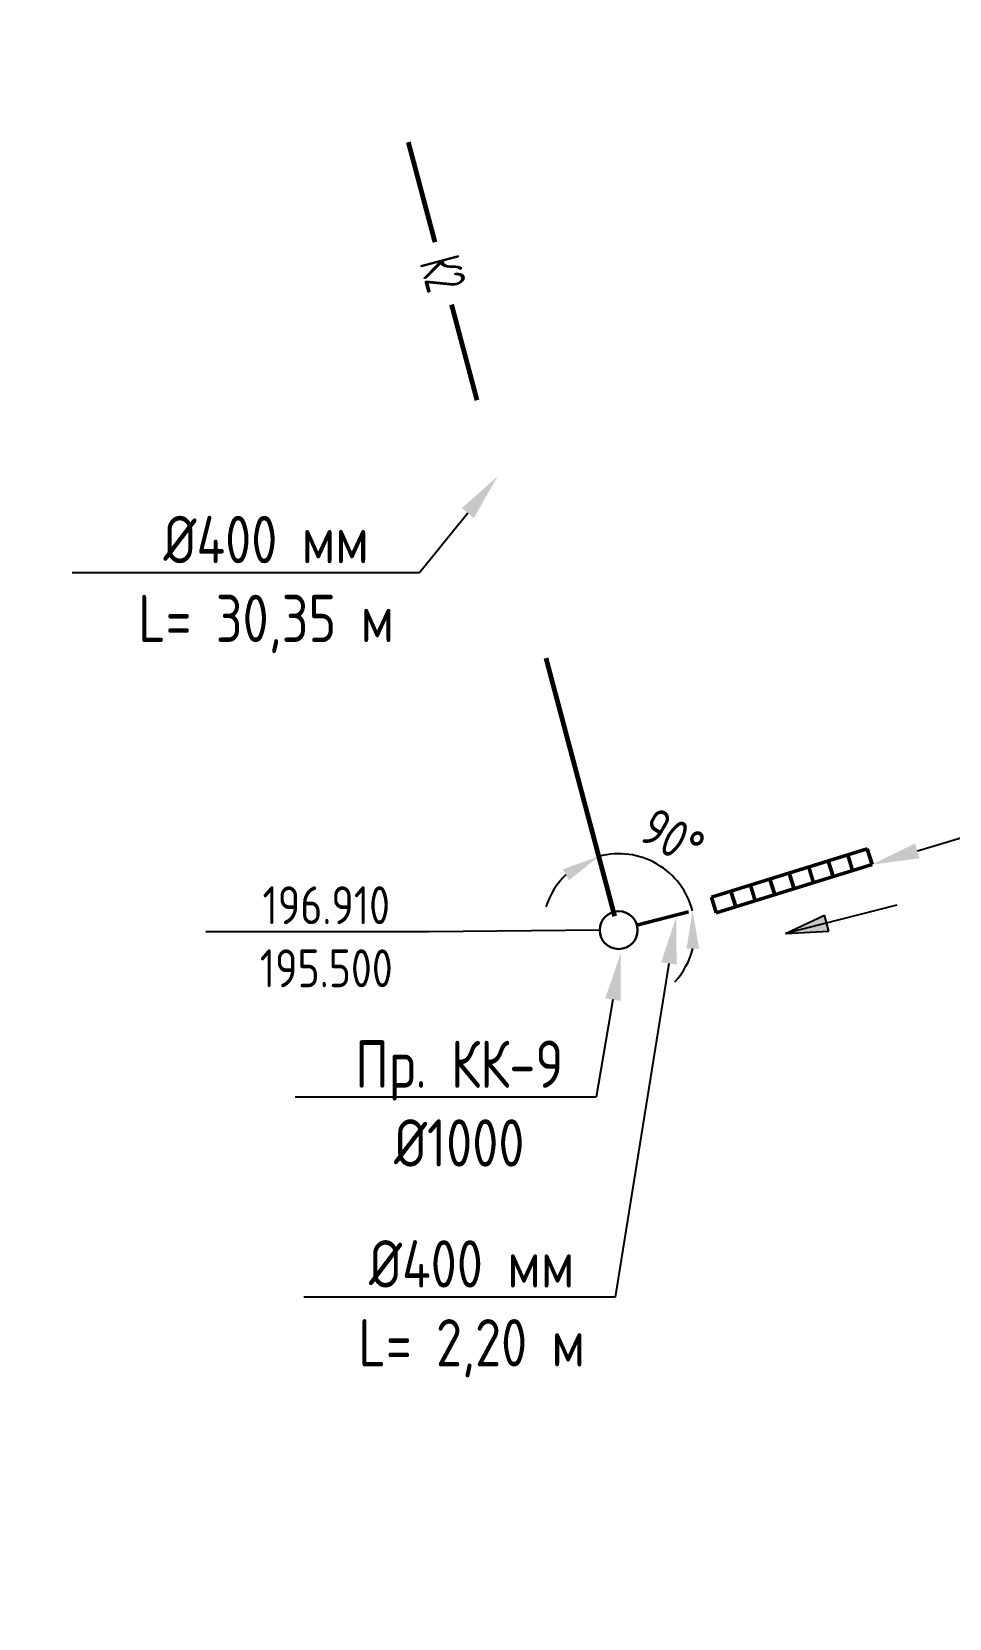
# Model space of a CAD drawing. Header units: millimetres. Extents: x 39361852 to 44659708, y 23030680 to 23754735.
# Drawn here: x 41994974 to 42019216, y 23495657 to 23537586 of the extents above; entities that cross this region are included whole.
import ezdxf
from ezdxf import colors
from ezdxf.entities.mleader import LeaderData, LeaderLine
from ezdxf.math import Vec2, Vec3

# ---------------------------------------------------------------- set-up
doc = ezdxf.new("R2010")
doc.units = ezdxf.units.MM
doc.linetypes.add('Штриховая', pattern=[2822.222233, 1411.111116, -1411.111116])
for name, color, linetype, lineweight in [('В1', 140, 'Continuous', 40), ('ВК_Текст', 7, 'Continuous', 25), ('Колодца К2', 30, 'Continuous', 30), ('Лотки К2', 30, 'Continuous', 30), ('Труба К2', 7, 'Continuous', 60)]:
    doc.layers.add(name, color=color, linetype=linetype, lineweight=lineweight)
doc.layers.add('Выноски', color=7, linetype='Continuous')
doc.styles.add('GOST 2.304', font='GOST_0.TTF')
doc.styles.add('GOST_100', font='cs_gost2304.shx', dxfattribs={"width": 0.7, "height": 300})
doc.styles.get("Standard").update_dxf_attribs({"font": 'arial.ttf'})
doc.dimstyles.new('ISO-25', dxfattribs={"dimtxt": 2.5, "dimasz": 2.5, "dimexe": 1.25, "dimexo": 0.625, "dimtad": 1, "dimtxsty": 'Standard', "dimcen": 2.5, "dimadec": 0, "dimazin": 0, "dimtfac": 1, "dimtmove": 0, "dimatfit": 3, "dimfxl": 1, "dimarcsym": 0})

# ---------------------------------------------------------------- blocks, each defined once
blk = doc.blocks.new('*D15')
at = {"color": 0, "lineweight": -2, "transparency": 16777216}
for start, end in [(14.7226, 104.9344), (133.6074, 162.2804), (317.3766, 346.0496)]:
    blk.add_arc((42010481, 23513843), 2019, start, end, dxfattribs=at)
at = {"color": 0, "transparency": 16777216}
for points in [[(42009007, 23515450), (42009169, 23515160), (42009960, 23515794)], [(42012274, 23513355), (42012607, 23513357), (42012434, 23514356)]]:
    blk.add_solid(points, dxfattribs=at)
at = {"color": 0, "transparency": 16777216, "insert": (42011904, 23516292), "char_height": 1000, "attachment_point": 5, "rotation": 329.8285, "style": 'GOST 2.304'}
blk.add_mtext('90°', dxfattribs=at)
blk = doc.blocks.new('*U5')
at = {"color": 255}
blk.add_wipeout([(-200, 125), (200, 125), (200, -125), (-200, -125)], dxfattribs=at)
at = {"layer": 'ВК_Текст', "insert": (0, 0), "char_height": 250, "attachment_point": 5, "style": 'GOST_100'}
blk.add_mtext('К2', dxfattribs=at)
blk = doc.blocks.new('_None')
blk = doc.blocks.new('павыр')
h = blk.add_hatch(color=256)
h.dxf.hatch_style = 1
h.paths.add_polyline_path([(0, 0), (-881, 732), (-985, 542)])
h.paths.add_polyline_path([(-985, 542), (-1090, 352), (0, 0)])
for p, q in [((-2662, 1465), (0, 0)), ((-1090, 352), (-881, 732)), ((0, 0), (-881, 732)), ((0, 0), (-1090, 352))]:
    blk.add_line(p, q)

msp = doc.modelspace()

# ---------------------------------------------------------------- linework, layer by layer
at = {"layer": 'Колодца К2'}
msp.add_circle((42010480.7144, 23513842.9648, 237897.0551), 500, dxfattribs=at)
at = {"layer": 'Лотки К2', "lineweight": 50}
for p, q in [((42012931.7603, 23514710.8497, 221396.6287), (42017046.9515, 23515990.2477, 10769.9551)), ((42016018.1537, 23515670.3982, 63426.6235), (42016146.8191, 23515256.5452, -158117.1073)), ((42016532.5526, 23515830.323, 37098.2893), (42016661.218, 23515416.4699, -184445.4415)), ((42017046.9515, 23515990.2477, 10769.9551), (42017175.6169, 23515576.3947, -210773.7757)), ((42013057.5517, 23514296.1032), (42017175.6169, 23515576.3947, -210773.7757)), ((42014989.3559, 23515350.5487, 116083.2919), (42015118.0213, 23514936.6957, -105460.4388)), ((42015503.7548, 23515510.4735, 89754.9577), (42015632.4202, 23515096.6204, -131788.773)), ((42013446.1592, 23514870.7745, 195068.2945), (42013574.8246, 23514456.9214, -26475.4362)), ((42013960.5581, 23515030.6992, 168739.9603), (42014089.2235, 23514616.8462, -52803.7704)), ((42014474.957, 23515190.624, 142411.6261), (42014603.6224, 23514776.7709, -79132.1046)), ((42012931.7603, 23514710.8497, 221396.6287), (42013060.4257, 23514296.9967, -147.102))]:
    msp.add_line(p, q, dxfattribs=at)
at = {"layer": 'Труба К2', "linetype": 'Штриховая', "ltscale": 5}
msp.add_line((42010381.5922, 23514214.5946, 236376.3793), (41994973.8699, 23571981.3491), dxfattribs=at)
at = {"layer": 'Труба К2', "color": 18, "linetype": 'Штриховая', "lineweight": 50, "true_color": 0x000000}
msp.add_line((42010964.2981, 23513970.0347, 237897.0551), (42012996.093, 23514503.9232, 110624.7633), dxfattribs=at)

# ---------------------------------------------------------------- block references
at = {"xscale": -1, "rotation": 345.4365499442366}
msp.add_blockref('павыр', (42014886.8948, 23513752.1343), dxfattribs=at)

# ---------------------------------------------------------------- dimensions: what is measured, and where the dimension line sits
dim = msp.add_angular_dim_2l(base=(42011913.686, 23515265.6304), line1=((42010381.5922, 23514214.5946, 236376.3793), (41994973.8699, 23571981.3491)), line2=((42010964.2981, 23513970.0347, 237897.0551), (42012996.093, 23514503.9232, 110624.7633)), dimstyle='ISO-25', override={"dimscale": 500, "dimtxt": 2, "dimasz": 2, "dimtxsty": 'GOST 2.304'})
dim.commit()
dim.dimension.update_dxf_attribs({"geometry": '*D15', "text_midpoint": (42011904.2837, 23516291.7049)})

# ---------------------------------------------------------------- leaders
at = {"layer": 'Выноски', "color": 0, "lineweight": -2}
ml = msp.add_multileader_mtext('Standard', dxfattribs=at)
ml.set_content('{\\C0;%%C400 мм\\PL= 30,35 м}', color=5, style='GOST 2.304')
ml.set_leader_properties(lineweight=-3)
ml.build(insert=Vec2(0, 0))
ml.multileader.update_dxf_attribs({"text_left_attachment_type": 6, "text_right_attachment_type": 6, "dogleg_length": 1, "arrow_head_size": 1250, "scale": 500})
ctx = ml.context
ctx.base_point, ctx.scale, ctx.char_height, ctx.arrow_head_size, ctx.landing_gap_size, ctx.plane_origin = Vec3(41997212.7763, 23523289.7923, 173500.5713), 500, 1250, 1250, 900, Vec3(42003319.3649, 23513614.5477, 173500.5713)
ctx.left_attachment, ctx.right_attachment, ctx.text_align_type = 6, 6, 1
notes = []
notes.append((ctx, [(1, (1, 1, 0), (42005222.3453, 23523289.7923, 173500.5713), (-1, 0), 99.8478, [(1, [(42007282.221, 23525834.7816, 173500.5713)], 0, [])])]))
ctx.mtext.insert, ctx.mtext.alignment, ctx.mtext.flow_direction = Vec3(42001167.6369, 23524789.7923, 173500.5713), 2, 5
ml = msp.add_multileader_mtext('Standard', dxfattribs=at)
ml.set_content('{\\C0;Пр. ж/б лоток ДПЛ-4\\P%%C400, L= 5,50 м, i=0,02}', color=5, style='GOST 2.304')
ml.set_leader_properties(lineweight=-3)
ml.build(insert=Vec2(0, 0))
ml.multileader.update_dxf_attribs({"text_left_attachment_type": 6, "text_right_attachment_type": 6, "dogleg_length": 1, "arrow_head_size": 1250, "scale": 500})
ctx = ml.context
ctx.base_point, ctx.scale, ctx.char_height, ctx.arrow_head_size, ctx.landing_gap_size, ctx.plane_origin = Vec3(42021081.3225, 23516722.549, -210773.7757), 500, 1250, 1250, 900, Vec3(42015806.72, 23500373.2311, -210773.7757)
ctx.left_attachment, ctx.right_attachment, ctx.text_align_type = 6, 6, 1
notes.append((ctx, [(0, (1, 1, 0), (42020981.4747, 23516722.549, -210773.7757), (1, 0), 99.8478, [(1, [(42017175.6169, 23515576.3947, -210773.7757)], 0, [])])]))
ctx.mtext.insert, ctx.mtext.alignment, ctx.mtext.flow_direction = Vec3(42028898.7635, 23518222.549, -210773.7757), 2, 5
ml = msp.add_multileader_mtext('Standard', dxfattribs=at)
ml.set_content('{\\C0;%%C400 мм\\PL= 2,20 м}', color=5, style='GOST 2.304')
ml.set_leader_properties(lineweight=-3)
ml.build(insert=Vec2(0, 0))
ml.multileader.update_dxf_attribs({"text_left_attachment_type": 6, "text_right_attachment_type": 6, "dogleg_length": 1, "arrow_head_size": 1250, "scale": 500})
ctx = ml.context
ctx.base_point, ctx.scale, ctx.char_height, ctx.arrow_head_size, ctx.landing_gap_size, ctx.plane_origin = Vec3(42002912.5695, 23504147.1462, 173500.5713), 500, 1250, 1250, 900, Vec3(42010637.4671, 23498993.0565, 173500.5713)
ctx.left_attachment, ctx.right_attachment, ctx.text_align_type = 6, 6, 1
notes.append((ctx, [(1, (1, 1, 0), (42010386.0413, 23504147.1462, 173500.5713), (-1, 0), 99.8478, [(1, [(42012006.364, 23514196.2201, 173500.5713)], 0, [])])]))
ctx.mtext.insert, ctx.mtext.alignment, ctx.mtext.flow_direction = Vec3(42006599.3816, 23505647.1462, 173500.5713), 2, 5
ml = msp.add_multileader_mtext('Standard', dxfattribs=at)
ml.set_content('{\\C0;Пр. КК-9\\P%%C1000}', color=5, style='GOST 2.304')
ml.set_leader_properties(lineweight=-3)
ml.build(insert=Vec2(0, 0))
ml.multileader.update_dxf_attribs({"text_left_attachment_type": 6, "text_right_attachment_type": 6, "dogleg_length": 1, "arrow_head_size": 1250, "scale": 500})
ctx = ml.context
ctx.base_point, ctx.scale, ctx.char_height, ctx.arrow_head_size, ctx.landing_gap_size, ctx.plane_origin = Vec3(42002746.8951, 23509426.7319, 236376.3793), 500, 1250, 1250, 900, Vec3(42009170.2806, 23498036.9135, 236376.3793)
ctx.left_attachment, ctx.right_attachment, ctx.text_align_type = 6, 6, 1
notes.append((ctx, [(1, (1, 1, 0), (42009890.6671, 23509426.7319, 236376.3793), (-1, 0), 99.8478, [(1, [(42010539.1775, 23513240.0771, 236376.3793)], 0, [])])]))
ctx.mtext.insert, ctx.mtext.alignment, ctx.mtext.flow_direction = Vec3(42006268.8572, 23510926.7319, 236376.3793), 2, 5
for ctx, leaders in notes:
    for number, flags, end, landing, length, lines in leaders:
        leader = LeaderData()
        leader.index, (leader.has_last_leader_line, leader.has_dogleg_vector, leader.attachment_direction) = number, flags
        leader.last_leader_point, leader.dogleg_vector, leader.dogleg_length = Vec3(end), Vec3(landing), length
        for number, points, colour, breaks in lines:
            line = LeaderLine()
            line.index, line.vertices, line.color, line.breaks = number, Vec3.list(points), colors.encode_raw_color(colour), breaks
            leader.lines.append(line)
        ctx.leaders.append(leader)

# ---------------------------------------------------------------- next in the draw order: block references
at = {"layer": 'ВК_Текст', "xscale": 4.266666666666672, "yscale": 4.266666666666672, "zscale": 4.266666666666672, "rotation": 284.9344306563975}
msp.add_blockref('*U5', (42005838.8997, 23531197.9456, 166906.6335), dxfattribs=at)

# ---------------------------------------------------------------- next in the draw order: leaders
at = {"layer": 'В1', "color": 0, "linetype": 'ByBlock', "lineweight": -3}
ml = msp.add_multileader_mtext('Standard', dxfattribs=at)
ml.set_content('{\\C0;196.910\\P195.500}', color=5, style='GOST 2.304')
ml.set_leader_properties(lineweight=-3)
ml.set_arrow_properties(name='NONE')
ml.build(insert=Vec2(0, 0))
ml.multileader.update_dxf_attribs({"text_left_attachment_type": 6, "text_right_attachment_type": 6, "dogleg_length": 1, "arrow_head_size": 1000, "scale": 500})
ctx = ml.context
ctx.base_point, ctx.scale, ctx.char_height, ctx.arrow_head_size, ctx.landing_gap_size, ctx.plane_origin = Vec3(42000068.8243, 23513801.2761), 500, 1000, 1000, 900, Vec3(42006817.8833, 23492012.6083)
ctx.left_attachment, ctx.right_attachment, ctx.text_align_type = 6, 6, 1
notes = []
notes.append((ctx, [(1, (1, 1, 0), (42005462.8946, 23513801.2761), (-1, 0), 20.0889, [(0, [(42009980.7144, 23513842.9648)], 0, [])])]))
ctx.mtext.insert, ctx.mtext.alignment, ctx.mtext.flow_direction = Vec3(42002755.815, 23515001.2761), 2, 5
ctx.mtext.has_bg_fill, ctx.mtext.bg_color, ctx.mtext.bg_scale_factor, ctx.mtext.bg_transparency, ctx.mtext.use_window_bg_color = 1, -1027028792, 1.5, 0, 1
for ctx, leaders in notes:
    for number, flags, end, landing, length, lines in leaders:
        leader = LeaderData()
        leader.index, (leader.has_last_leader_line, leader.has_dogleg_vector, leader.attachment_direction) = number, flags
        leader.last_leader_point, leader.dogleg_vector, leader.dogleg_length = Vec3(end), Vec3(landing), length
        for number, points, colour, breaks in lines:
            line = LeaderLine()
            line.index, line.vertices, line.color, line.breaks = number, Vec3.list(points), colors.encode_raw_color(colour), breaks
            leader.lines.append(line)
        ctx.leaders.append(leader)

doc.saveas('drawing.dxf')
